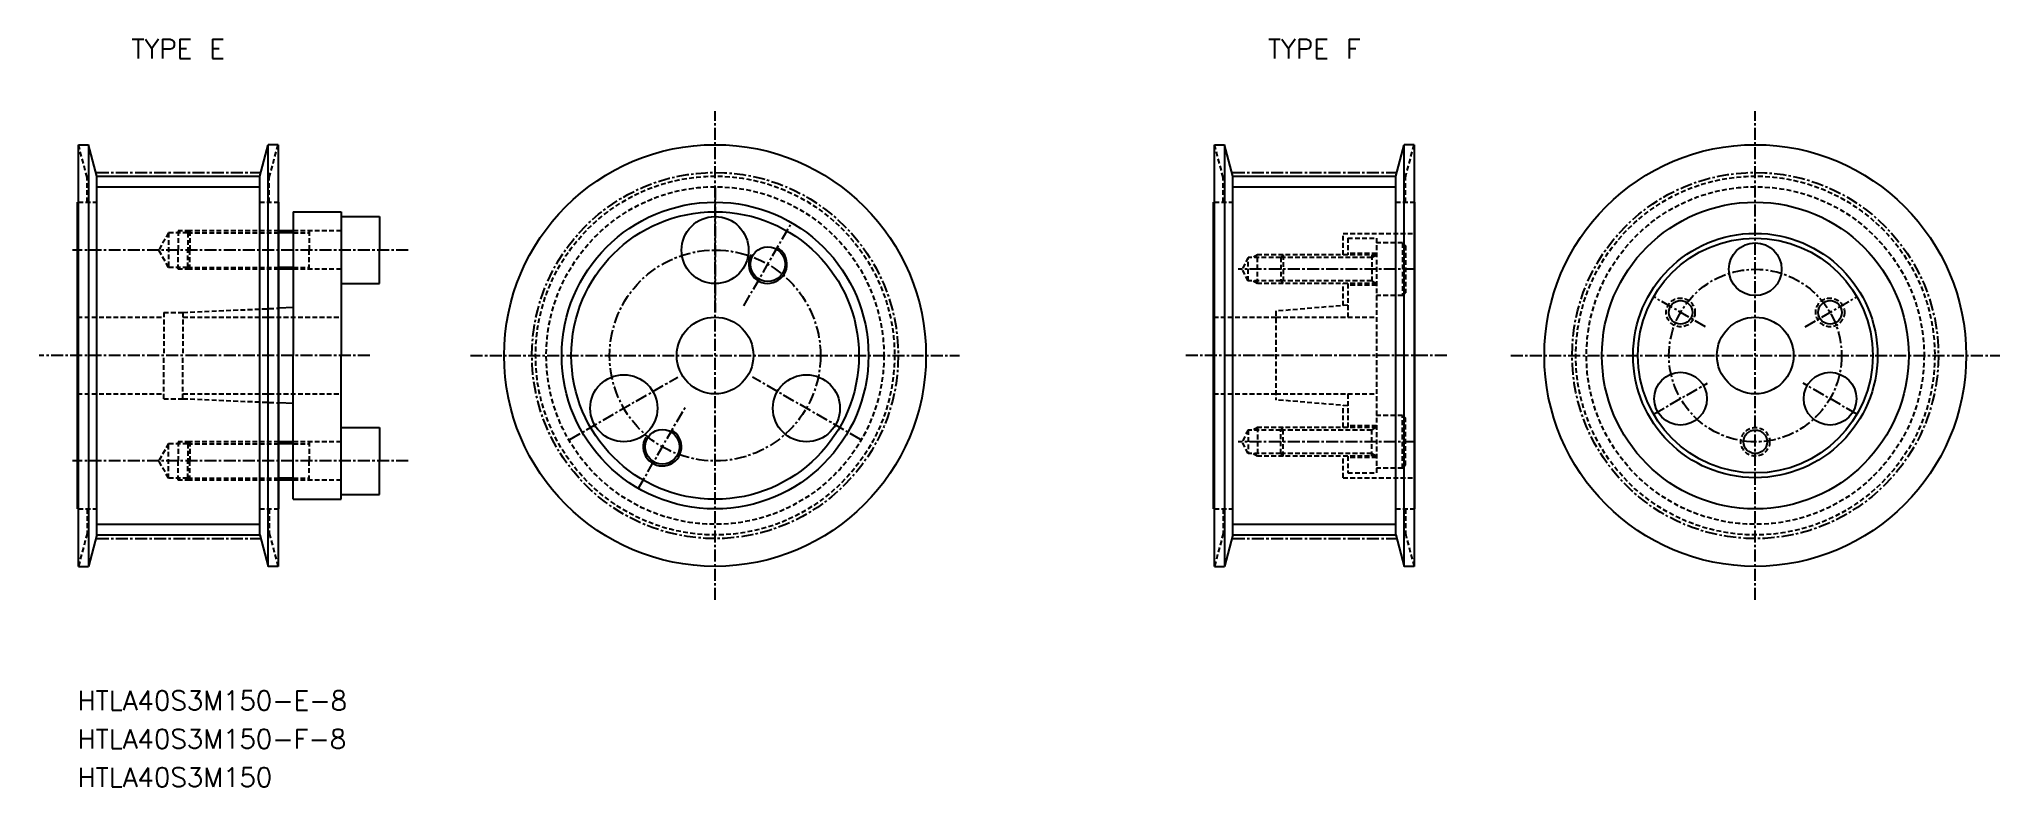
# Model space of a CAD drawing. Extents: x 7376 to 7580, y 3769 to 3847.
import ezdxf
from ezdxf.enums import TextEntityAlignment as Align

# ---------------------------------------------------------------- set-up
doc = ezdxf.new("R2010")
doc.units = 0
doc.linetypes.add('CENTER', pattern=[2, 1.25, -0.25, 0.25, -0.25])
doc.linetypes.add('DASHED', pattern=[0.75, 0.5, -0.25])
doc.layers.get('0').update_dxf_attribs({"linetype": 'CONTINUOUS'})
doc.layers.add('CENTER', color=1, linetype='CENTER')
doc.styles.add('MISUMI', font='txt.shx')

msp = doc.modelspace()

# ---------------------------------------------------------------- linework, layer by layer
at = {"color": 7, "linetype": 'CONTINUOUS'}
for p, q in [((7379.93, 3791.61), (7379.93, 3835.61)), ((7379.93, 3835.61), (7380.97, 3835.61)), ((7380.97, 3835.61), (7380.97, 3791.61)), ((7381.84, 3832.33), (7380.97, 3835.61)), ((7398.84, 3832.33), (7399.72, 3835.61)), ((7399.72, 3791.61), (7399.72, 3835.61)), ((7400.76, 3835.61), (7399.72, 3835.61)), ((7400.76, 3835.61), (7400.76, 3791.61)), ((7498.43, 3791.61), (7498.43, 3835.61)), ((7498.43, 3835.61), (7499.47, 3835.61)), ((7499.47, 3835.61), (7499.47, 3791.61)), ((7500.34, 3832.33), (7499.47, 3835.61)), ((7517.34, 3832.33), (7518.22, 3835.61)), ((7518.22, 3791.61), (7518.22, 3835.61)), ((7519.26, 3835.61), (7518.22, 3835.61)), ((7519.26, 3835.61), (7519.26, 3791.61)), ((7381.84, 3794.89), (7381.84, 3832.33)), ((7381.84, 3832.33), (7398.84, 3832.33)), ((7398.84, 3794.89), (7398.84, 3832.33)), ((7500.34, 3794.89), (7500.34, 3832.33)), ((7500.34, 3832.33), (7517.34, 3832.33)), ((7517.34, 3794.89), (7517.34, 3832.33)), ((7379.84, 3797.61), (7379.84, 3829.61)), ((7379.84, 3829.61), (7379.93, 3829.61)), ((7400.76, 3829.61), (7400.84, 3829.61)), ((7400.84, 3797.61), (7400.84, 3829.61)), ((7402.34, 3828.61), (7402.34, 3826.61)), ((7402.34, 3828.61), (7407.34, 3828.61)), ((7407.34, 3828.61), (7407.34, 3828.11)), ((7498.34, 3797.61), (7498.34, 3829.61)), ((7498.34, 3829.61), (7498.43, 3829.61)), ((7519.26, 3829.61), (7519.34, 3829.61)), ((7519.34, 3797.61), (7519.34, 3829.61)), ((7402.34, 3826.61), (7400.84, 3826.61)), ((7402.34, 3826.61), (7402.34, 3822.61)), ((7407.34, 3828.11), (7407.34, 3821.11)), ((7407.34, 3828.11), (7411.34, 3828.11)), ((7411.34, 3828.11), (7411.34, 3824.61)), ((7411.34, 3821.11), (7411.34, 3824.61)), ((7402.34, 3822.61), (7400.84, 3822.61)), ((7402.34, 3822.61), (7402.34, 3818.61)), ((7407.34, 3821.11), (7407.34, 3813.61)), ((7407.34, 3821.11), (7411.34, 3821.11)), ((7402.34, 3818.61), (7400.84, 3818.55)), ((7402.34, 3818.61), (7402.34, 3813.61)), ((7402.34, 3808.61), (7402.34, 3813.61)), ((7407.34, 3806.11), (7407.34, 3813.61)), ((7402.34, 3808.61), (7400.84, 3808.68)), ((7402.34, 3804.61), (7402.34, 3808.61)), ((7407.34, 3799.11), (7407.34, 3806.11)), ((7407.34, 3806.11), (7411.34, 3806.11)), ((7411.34, 3806.11), (7411.34, 3802.61)), ((7402.34, 3804.61), (7400.84, 3804.61)), ((7402.34, 3800.61), (7402.34, 3804.61)), ((7411.34, 3799.11), (7411.34, 3802.61)), ((7402.34, 3800.61), (7400.84, 3800.61)), ((7402.34, 3798.61), (7402.34, 3800.61)), ((7379.84, 3797.61), (7379.93, 3797.61)), ((7400.76, 3797.61), (7400.84, 3797.61)), ((7402.34, 3798.61), (7407.34, 3798.61)), ((7407.34, 3799.11), (7411.34, 3799.11)), ((7407.34, 3798.61), (7407.34, 3799.11)), ((7498.34, 3797.61), (7498.43, 3797.61)), ((7519.26, 3797.61), (7519.34, 3797.61)), ((7381.84, 3794.89), (7380.97, 3791.61)), ((7381.84, 3794.89), (7398.84, 3794.89)), ((7398.84, 3794.89), (7399.72, 3791.61)), ((7500.34, 3794.89), (7499.47, 3791.61)), ((7500.34, 3794.89), (7517.34, 3794.89)), ((7517.34, 3794.89), (7518.22, 3791.61)), ((7379.93, 3791.61), (7380.97, 3791.61)), ((7400.76, 3791.61), (7399.72, 3791.61)), ((7498.43, 3791.61), (7499.47, 3791.61)), ((7519.26, 3791.61), (7518.22, 3791.61))]:
    msp.add_line(p, q, dxfattribs=at)
at = {"color": 3, "linetype": 'DASHED'}
for p, q in [((7380.84, 3832.2), (7379.93, 3835.61)), ((7399.84, 3832.2), (7400.76, 3835.61)), ((7499.34, 3832.2), (7498.43, 3835.61)), ((7518.34, 3832.2), (7519.26, 3835.61)), ((7380.84, 3829.61), (7380.84, 3832.2)), ((7399.84, 3829.61), (7399.84, 3832.2)), ((7499.34, 3829.61), (7499.34, 3832.2)), ((7518.34, 3829.61), (7518.34, 3832.2)), ((7379.93, 3829.61), (7381.84, 3829.61)), ((7398.84, 3829.61), (7400.76, 3829.61)), ((7498.43, 3829.61), (7500.34, 3829.61)), ((7517.34, 3829.61), (7519.26, 3829.61)), ((7389.34, 3826.41), (7388.3, 3824.61)), ((7391.34, 3826.41), (7389.34, 3826.41)), ((7389.34, 3826.41), (7389.34, 3822.81)), ((7391.54, 3826.61), (7390.34, 3826.61)), ((7390.34, 3826.61), (7390.34, 3824.61)), ((7391.54, 3826.61), (7391.34, 3826.41)), ((7391.34, 3826.41), (7400.84, 3826.41)), ((7391.34, 3826.41), (7391.34, 3824.61)), ((7400.84, 3826.61), (7391.54, 3826.61)), ((7391.54, 3826.61), (7391.54, 3824.61)), ((7407.34, 3826.61), (7402.34, 3826.61)), ((7402.34, 3826.41), (7404.01, 3826.41)), ((7404.01, 3826.61), (7404.01, 3824.61)), ((7511.84, 3826.36), (7519.34, 3826.36)), ((7511.84, 3824.11), (7511.84, 3826.36)), ((7389.34, 3822.81), (7388.3, 3824.61)), ((7390.34, 3822.61), (7390.34, 3824.61)), ((7391.34, 3822.81), (7391.34, 3824.61)), ((7391.54, 3822.61), (7391.54, 3824.61)), ((7404.01, 3822.61), (7404.01, 3824.61)), ((7512.34, 3825.86), (7515.34, 3825.86)), ((7512.34, 3825.86), (7512.34, 3824.11)), ((7515.34, 3824.26), (7512.34, 3824.26)), ((7515.34, 3825.86), (7515.34, 3801.36)), ((7518.04, 3825.36), (7515.34, 3825.36)), ((7518.04, 3825.36), (7518.04, 3819.86)), ((7518.04, 3825.36), (7518.34, 3825.06)), ((7518.34, 3825.06), (7518.34, 3820.16)), ((7391.34, 3822.81), (7389.34, 3822.81)), ((7391.54, 3822.61), (7390.34, 3822.61)), ((7391.34, 3822.81), (7400.84, 3822.81)), ((7391.54, 3822.61), (7391.34, 3822.81)), ((7400.84, 3822.61), (7391.54, 3822.61)), ((7402.34, 3822.81), (7404.01, 3822.81)), ((7407.34, 3822.61), (7402.34, 3822.61)), ((7501.93, 3823.84), (7501.34, 3822.61)), ((7501.93, 3821.39), (7501.34, 3822.61)), ((7501.36, 3822.61), (7501.36, 3822.61)), ((7505.34, 3823.84), (7501.93, 3823.84)), ((7501.93, 3821.39), (7501.93, 3823.84)), ((7502.93, 3824.11), (7502.46, 3823.84)), ((7505.61, 3824.11), (7502.93, 3824.11)), ((7502.93, 3821.11), (7502.93, 3824.11)), ((7505.34, 3823.84), (7505.61, 3824.11)), ((7514.84, 3823.84), (7505.34, 3823.84)), ((7505.34, 3823.84), (7505.34, 3821.39)), ((7515.34, 3824.11), (7505.61, 3824.11)), ((7505.61, 3824.11), (7505.61, 3821.11)), ((7514.84, 3824.11), (7514.84, 3821.11)), ((7514.84, 3823.84), (7515.31, 3824.11)), ((7501.92, 3821.41), (7501.92, 3821.41)), ((7505.34, 3821.39), (7501.92, 3821.39)), ((7502.92, 3821.11), (7502.45, 3821.39)), ((7505.61, 3821.11), (7502.92, 3821.11)), ((7514.84, 3821.39), (7505.34, 3821.39)), ((7505.61, 3821.11), (7505.34, 3821.39)), ((7515.34, 3821.11), (7505.61, 3821.11)), ((7511.84, 3818.82), (7511.84, 3821.11)), ((7512.34, 3821.11), (7512.34, 3817.61)), ((7515.34, 3820.96), (7512.34, 3820.96)), ((7514.84, 3821.39), (7515.31, 3821.11)), ((7518.04, 3819.86), (7518.34, 3820.16)), ((7388.84, 3818.11), (7388.84, 3813.61)), ((7388.84, 3818.11), (7390.84, 3818.11)), ((7390.84, 3818.11), (7400.84, 3818.55)), ((7390.84, 3818.11), (7390.84, 3813.61)), ((7512.34, 3818.86), (7504.84, 3818.24)), ((7504.84, 3818.24), (7504.84, 3808.99)), ((7518.04, 3819.86), (7515.34, 3819.86)), ((7379.84, 3817.61), (7388.84, 3817.61)), ((7390.84, 3817.61), (7407.34, 3817.61)), ((7498.34, 3817.61), (7504.84, 3817.61)), ((7504.84, 3817.61), (7515.34, 3817.61)), ((7388.84, 3809.11), (7388.84, 3813.61)), ((7390.84, 3809.11), (7390.84, 3813.61)), ((7379.84, 3809.61), (7388.84, 3809.61)), ((7388.84, 3809.11), (7390.84, 3809.11)), ((7390.84, 3809.61), (7407.34, 3809.61)), ((7390.84, 3809.11), (7400.84, 3808.68)), ((7498.34, 3809.61), (7504.84, 3809.61)), ((7504.84, 3809.61), (7515.34, 3809.61)), ((7512.34, 3808.36), (7504.84, 3808.99)), ((7511.84, 3806.11), (7511.84, 3808.41)), ((7512.34, 3809.61), (7512.34, 3806.11)), ((7501.93, 3805.84), (7501.34, 3804.61)), ((7501.93, 3805.84), (7501.93, 3803.39)), ((7505.34, 3805.84), (7501.93, 3805.84)), ((7501.93, 3805.81), (7501.93, 3805.81)), ((7502.93, 3806.11), (7502.46, 3805.84)), ((7502.93, 3806.11), (7502.93, 3803.11)), ((7505.61, 3806.11), (7502.93, 3806.11)), ((7505.61, 3806.11), (7505.34, 3805.84)), ((7514.84, 3805.84), (7505.34, 3805.84)), ((7505.34, 3803.39), (7505.34, 3805.84)), ((7515.34, 3806.11), (7505.61, 3806.11)), ((7505.61, 3803.11), (7505.61, 3806.11)), ((7515.34, 3806.26), (7512.34, 3806.26)), ((7514.84, 3803.11), (7514.84, 3806.11)), ((7514.84, 3805.84), (7515.31, 3806.11)), ((7518.04, 3807.36), (7515.34, 3807.36)), ((7518.04, 3801.86), (7518.04, 3807.36)), ((7518.04, 3807.36), (7518.34, 3807.06)), ((7518.34, 3802.16), (7518.34, 3807.06)), ((7389.34, 3804.41), (7388.3, 3802.61)), ((7391.34, 3804.41), (7389.34, 3804.41)), ((7389.34, 3800.81), (7389.34, 3804.41)), ((7391.54, 3804.61), (7390.34, 3804.61)), ((7390.34, 3804.61), (7390.34, 3802.61)), ((7391.54, 3804.61), (7391.34, 3804.41)), ((7391.34, 3804.41), (7400.84, 3804.41)), ((7391.34, 3804.41), (7391.34, 3802.61)), ((7400.84, 3804.61), (7391.54, 3804.61)), ((7391.54, 3804.61), (7391.54, 3802.61)), ((7407.34, 3804.61), (7402.34, 3804.61)), ((7402.34, 3804.41), (7404.01, 3804.41)), ((7404.01, 3804.61), (7404.01, 3802.61)), ((7501.93, 3803.39), (7501.34, 3804.61)), ((7501.36, 3804.61), (7501.36, 3804.61)), ((7389.34, 3800.81), (7388.3, 3802.61)), ((7390.34, 3800.61), (7390.34, 3802.61)), ((7391.34, 3800.81), (7391.34, 3802.61)), ((7391.54, 3800.61), (7391.54, 3802.61)), ((7404.01, 3800.61), (7404.01, 3802.61)), ((7505.34, 3803.39), (7501.93, 3803.39)), ((7502.93, 3803.11), (7502.46, 3803.39)), ((7505.61, 3803.11), (7502.93, 3803.11)), ((7514.84, 3803.39), (7505.34, 3803.39)), ((7505.34, 3803.39), (7505.61, 3803.11)), ((7515.34, 3803.11), (7505.61, 3803.11)), ((7511.84, 3800.86), (7511.84, 3803.11)), ((7512.34, 3803.11), (7512.34, 3801.36)), ((7515.34, 3802.96), (7512.34, 3802.96)), ((7514.84, 3803.39), (7515.31, 3803.11)), ((7518.04, 3801.86), (7515.34, 3801.86)), ((7518.04, 3801.86), (7518.34, 3802.16)), ((7391.34, 3800.81), (7389.34, 3800.81)), ((7391.54, 3800.61), (7390.34, 3800.61)), ((7391.34, 3800.81), (7400.84, 3800.81)), ((7391.54, 3800.61), (7391.34, 3800.81)), ((7400.84, 3800.61), (7391.54, 3800.61)), ((7402.34, 3800.81), (7404.01, 3800.81)), ((7407.34, 3800.61), (7402.34, 3800.61)), ((7511.84, 3800.86), (7519.34, 3800.86)), ((7512.34, 3801.36), (7515.34, 3801.36)), ((7379.93, 3797.61), (7381.84, 3797.61)), ((7380.84, 3797.61), (7380.84, 3795.03)), ((7398.84, 3797.61), (7400.76, 3797.61)), ((7399.84, 3797.61), (7399.84, 3795.03)), ((7498.43, 3797.61), (7500.34, 3797.61)), ((7499.34, 3797.61), (7499.34, 3795.03)), ((7517.34, 3797.61), (7519.26, 3797.61)), ((7518.34, 3797.61), (7518.34, 3795.03)), ((7380.84, 3795.03), (7379.93, 3791.61)), ((7399.84, 3795.03), (7400.76, 3791.61)), ((7499.34, 3795.03), (7498.43, 3791.61)), ((7518.34, 3795.03), (7519.26, 3791.61))]:
    msp.add_line(p, q, dxfattribs=at)
at = {"color": 3, "linetype": 'CONTINUOUS'}
for p, q in [((7381.84, 3831.22), (7398.84, 3831.22)), ((7500.34, 3831.22), (7517.34, 3831.22)), ((7381.84, 3796), (7398.84, 3796)), ((7500.34, 3796), (7517.34, 3796))]:
    msp.add_line(p, q, dxfattribs=at)
at = {"color": 3}
for p, q in [((7402.34, 3826.41), (7400.84, 3826.41)), ((7402.34, 3822.81), (7400.84, 3822.81)), ((7402.34, 3804.41), (7400.84, 3804.41)), ((7402.34, 3800.81), (7400.84, 3800.81))]:
    msp.add_line(p, q, dxfattribs=at)
at = {"color": 7, "linetype": 'CONTINUOUS'}
for centre, radius in [((7446.34, 3813.61), 22), ((7554.84, 3813.61), 22), ((7446.34, 3813.61), 16), ((7446.34, 3813.61), 15), ((7554.84, 3813.61), 16), ((7446.34, 3824.61), 3.5), ((7554.84, 3813.61), 12.75), ((7451.84, 3823.14), 1.8), ((7554.84, 3813.61), 12.25), ((7554.84, 3822.61), 2.75), ((7547.05, 3818.11), 1.23), ((7562.64, 3818.11), 1.23), ((7446.34, 3813.61), 4), ((7554.84, 3813.61), 4), ((7436.82, 3808.11), 3.5), ((7455.87, 3808.11), 3.5), ((7547.05, 3809.11), 2.75), ((7562.64, 3809.11), 2.75), ((7440.84, 3804.09), 1.8), ((7554.84, 3804.61), 1.23)]:
    msp.add_circle(centre, radius, dxfattribs=at)
at = {"color": 3, "linetype": 'DASHED'}
for centre, radius in [((7446.34, 3813.61), 18.72), ((7554.84, 3813.61), 18.72), ((7446.34, 3813.61), 17.61), ((7554.84, 3813.61), 17.61), ((7547.05, 3818.11), 1.5), ((7562.64, 3818.11), 1.5), ((7554.84, 3804.61), 1.5)]:
    msp.add_circle(centre, radius, dxfattribs=at)
at = {"color": 3}
for centre in [(7451.84, 3823.14), (7440.84, 3804.09)]:
    msp.add_arc(centre, 2, 150, 62, dxfattribs=at)
at = {"layer": 'CENTER', "color": 1, "linetype": 'CENTER'}
for p, q in [((7446.34, 3788.11), (7446.34, 3839.11)), ((7554.84, 3788.11), (7554.84, 3839.11)), ((7381.84, 3832.71), (7398.84, 3832.71)), ((7500.34, 3832.71), (7517.34, 3832.71)), ((7446.34, 3831.11), (7446.34, 3818.11)), ((7449.34, 3818.81), (7454.34, 3827.47)), ((7414.34, 3824.61), (7379.3, 3824.61)), ((7519.34, 3822.61), (7500.9, 3822.61)), ((7549.65, 3816.61), (7544.24, 3819.74)), ((7560.04, 3816.61), (7565.45, 3819.74)), ((7410.34, 3813.61), (7375.84, 3813.61)), ((7420.84, 3813.61), (7471.84, 3813.61)), ((7522.68, 3813.61), (7495.34, 3813.61)), ((7529.34, 3813.61), (7580.34, 3813.61)), ((7431.19, 3804.86), (7442.45, 3811.36)), ((7461.5, 3804.86), (7450.24, 3811.36)), ((7544.24, 3807.49), (7549.86, 3810.74)), ((7565.45, 3807.49), (7559.82, 3810.74)), ((7438.34, 3799.76), (7443.34, 3808.42)), ((7519.34, 3804.61), (7500.9, 3804.61)), ((7414.34, 3802.61), (7379.3, 3802.61)), ((7381.84, 3794.51), (7398.84, 3794.51)), ((7500.34, 3794.51), (7517.34, 3794.51))]:
    msp.add_line(p, q, dxfattribs=at)
for centre, radius in [((7446.34, 3813.61), 19.1), ((7554.84, 3813.61), 19.1), ((7446.34, 3813.61), 11), ((7554.84, 3813.61), 9)]:
    msp.add_circle(centre, radius, dxfattribs=at)

# ---------------------------------------------------------------- texts
at = {"color": 7, "linetype": 'CONTINUOUS', "style": 'MISUMI'}
for s, p in [('TYPE E', (7390.34, 3845.61)), ('TYPE F', (7508.84, 3845.61))]:
    msp.add_text(s, height=2, dxfattribs=at).set_placement(p, align=Align.MIDDLE_CENTER)
for s, p in [('HTLA40S3M150-E-8', (7379.84, 3776.61)), ('HTLA40S3M150-F-8', (7379.84, 3772.61)), ('HTLA40S3M150', (7379.84, 3768.61))]:
    msp.add_text(s, height=2, dxfattribs=at).set_placement(p)

doc.saveas('drawing.dxf')
